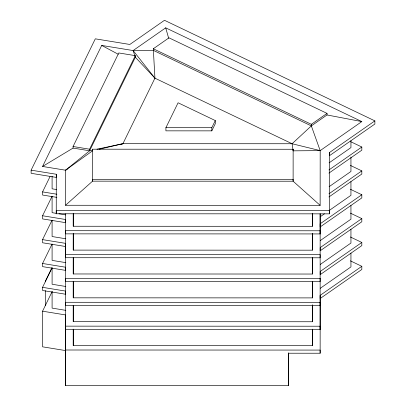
<?xml version="1.0" encoding="UTF-8"?>
<svg xmlns="http://www.w3.org/2000/svg" width="406" height="406" viewBox="0 0 406 406"><rect width="100%" height="100%" fill="white"/><g stroke="black" fill="none" stroke-linecap="round" stroke-linejoin="round"><path stroke-width="0.61" d="M31.125 170.16L95.303 38.834L129.834 44.462L164.486 20.3L374.875 120.876L329.449 152.549L329.398 213.85L56.246 213.774L56.282 174.255L31.125 170.16L31.125 173.311L56.282 177.407L56.282 174.255M65.523 257.719L65.523 254.567L320.136 254.638L320.136 257.795L65.523 257.719L65.539 213.8M120.623 144.754L122.916 143.694L154.935 78.175L153.301 48.776L168.987 37.834L327.023 113.386L311.336 124.322L311.336 125.901L320.182 150.621L320.136 205.345L65.523 205.269L65.554 170.205L89.609 150.783L135.33 57.231L135.33 55.652L118.785 52.958L73.065 146.51L73.065 148.088L42.564 166.46L65.554 170.205L67.274 169.409M65.554 243.361L65.554 246.513L42.564 242.768L42.564 239.616L65.554 243.361L65.523 350.002L320.136 350.079L320.136 353.23L288.468 353.22L288.468 385.7L65.523 385.634L65.554 314.939L42.564 311.194L42.564 346.825L65.554 350.571L65.523 385.634M312.447 213.48L312.417 226.32L73.247 226.249L73.263 213.663M312.453 305.129L312.417 321.755L73.247 321.689L73.263 305.327M312.453 281.262L312.417 297.897L73.247 297.826L73.263 281.465M312.432 257.582L312.417 274.04L73.247 273.969L73.263 257.607M73.247 250.111L73.263 233.749L73.247 250.111L312.417 250.177L312.453 233.541M312.427 329.17L312.417 345.618L73.247 345.547L73.263 329.185M42.564 166.46L101.708 45.436L133.122 50.557L165.709 27.836L361.822 121.587L320.182 150.621L293.142 150.839L293.142 149.261L92.593 149.2L92.568 181.157L65.523 205.269M288.468 385.7L288.499 352.834M293.142 149.261L293.117 181.218L320.136 205.345M312.437 271.964L312.453 257.404M312.458 248.558L312.463 233.475M320.136 233.932L320.136 230.781L65.523 230.709L65.523 233.861L320.136 233.932L320.151 213.8L320.136 329.373L65.523 329.296M320.136 353.23L320.182 295.35L361.822 266.316L350.388 260.85M56.855 197.377L42.564 195.047L42.564 191.896L50.06 176.554M42.564 215.753L65.554 219.499L65.554 222.655L42.564 218.91L42.564 215.753L52.004 196.438M42.564 239.616L52.004 220.296M73.065 148.088L89.609 150.783L89.609 149.205L135.33 55.652M42.564 263.474L65.554 267.219L65.554 270.371L42.564 266.625L42.564 263.474L52.004 244.158M52.004 267.595L45.634 280.632L45.634 281.881M42.564 287.336L65.554 291.077L65.554 294.233L42.564 290.488L42.564 287.336L52.004 268.016M42.564 311.194L52.212 291.447M165.912 127.697L178.087 102.779L215.287 120.567L215.287 123.718L211.8 130.859L165.912 130.849L165.912 127.697L211.8 127.707L215.287 120.567M97.014 149.21L122.916 143.694L292.097 143.744L311.336 125.901L327.023 114.964L361.822 121.587M65.554 170.205L92.593 150.778L92.593 149.2M329.104 162.842L350.946 147.611L350.946 140.709M328.921 169.962L361.822 147.023L350.388 141.552M328.921 173.113L361.822 150.174L361.822 147.023M329.104 186.704L350.946 171.469L350.946 157.041M328.921 193.819L361.822 170.88L350.388 165.415M328.921 196.976L361.822 174.032L361.822 170.88M320.263 216.728L324.424 213.825M329.104 210.562L350.946 195.332L350.946 181.528M361.822 194.738L320.182 223.772L320.182 226.929L361.822 197.895L361.822 194.738L350.388 189.272M320.263 240.585L350.946 219.189L350.946 205.385M361.822 218.601L320.182 247.635L320.182 250.786L361.822 221.752L361.822 218.601L350.388 213.135M320.263 264.448L350.946 243.047L350.946 229.243M361.822 242.458L320.182 271.492L320.182 274.644L361.822 245.61L361.822 242.458L350.388 236.992M320.263 288.306L350.946 266.909L350.946 253.105M99.267 149.22L122.916 143.694M89.609 150.783L92.695 150.129M320.182 150.621L292.097 143.744L154.935 78.175L135.33 57.231L133.122 50.557L153.301 50.349L311.336 125.901M65.523 326.145L320.136 326.221L320.136 329.373M73.065 146.51L89.609 149.205M56.454 189.526L52.095 188.815L52.095 176.265M42.564 191.896L56.855 194.225M56.454 213.383L52.095 212.673L52.095 196.362M58.946 213.789L65.802 214.906M65.802 238.769L52.095 236.536L52.095 220.219M65.802 262.626L52.095 260.393L52.095 244.082M65.802 286.484L52.095 284.251L52.095 267.94M65.802 310.346L52.095 308.113L52.095 291.797M153.301 48.776L311.336 124.322M101.708 45.436L118.232 54.242M133.122 50.557L154.935 78.175M165.709 27.836L168.642 38.194M292.097 143.744L293.142 150.839M374.875 120.876L374.875 124.028L329.449 155.701L329.449 152.549M361.822 266.316L361.822 269.472L320.182 298.506L320.182 295.35M329.398 213.85L329.398 210.699L56.246 210.618L56.246 213.774M327.023 113.386L327.023 114.964M312.463 214.008L312.463 222.168M312.463 257.338L312.463 269.883M312.463 281.825L312.463 293.746M312.417 213.769L312.417 226.32M312.417 233.866L312.417 250.177M312.417 257.724L312.417 274.04M312.417 281.586L312.417 297.897M312.417 304.815L312.417 321.755M312.417 329.302L312.417 345.618M211.8 127.707L211.8 130.859M73.247 213.703L73.247 226.249M73.247 257.653L73.247 273.969M73.247 281.515L73.247 297.826M73.247 305.373L73.247 321.689M73.247 329.23L73.247 345.547M45.634 290.635L45.634 305.637M293.117 179.64L92.568 179.579L92.568 181.157L293.117 181.218L293.117 179.64M320.136 278.501L65.523 278.425L65.523 281.581L320.136 281.652L320.136 278.501M320.136 302.358L65.523 302.287L65.523 305.439L320.136 305.515L320.136 302.358"/></g></svg>
